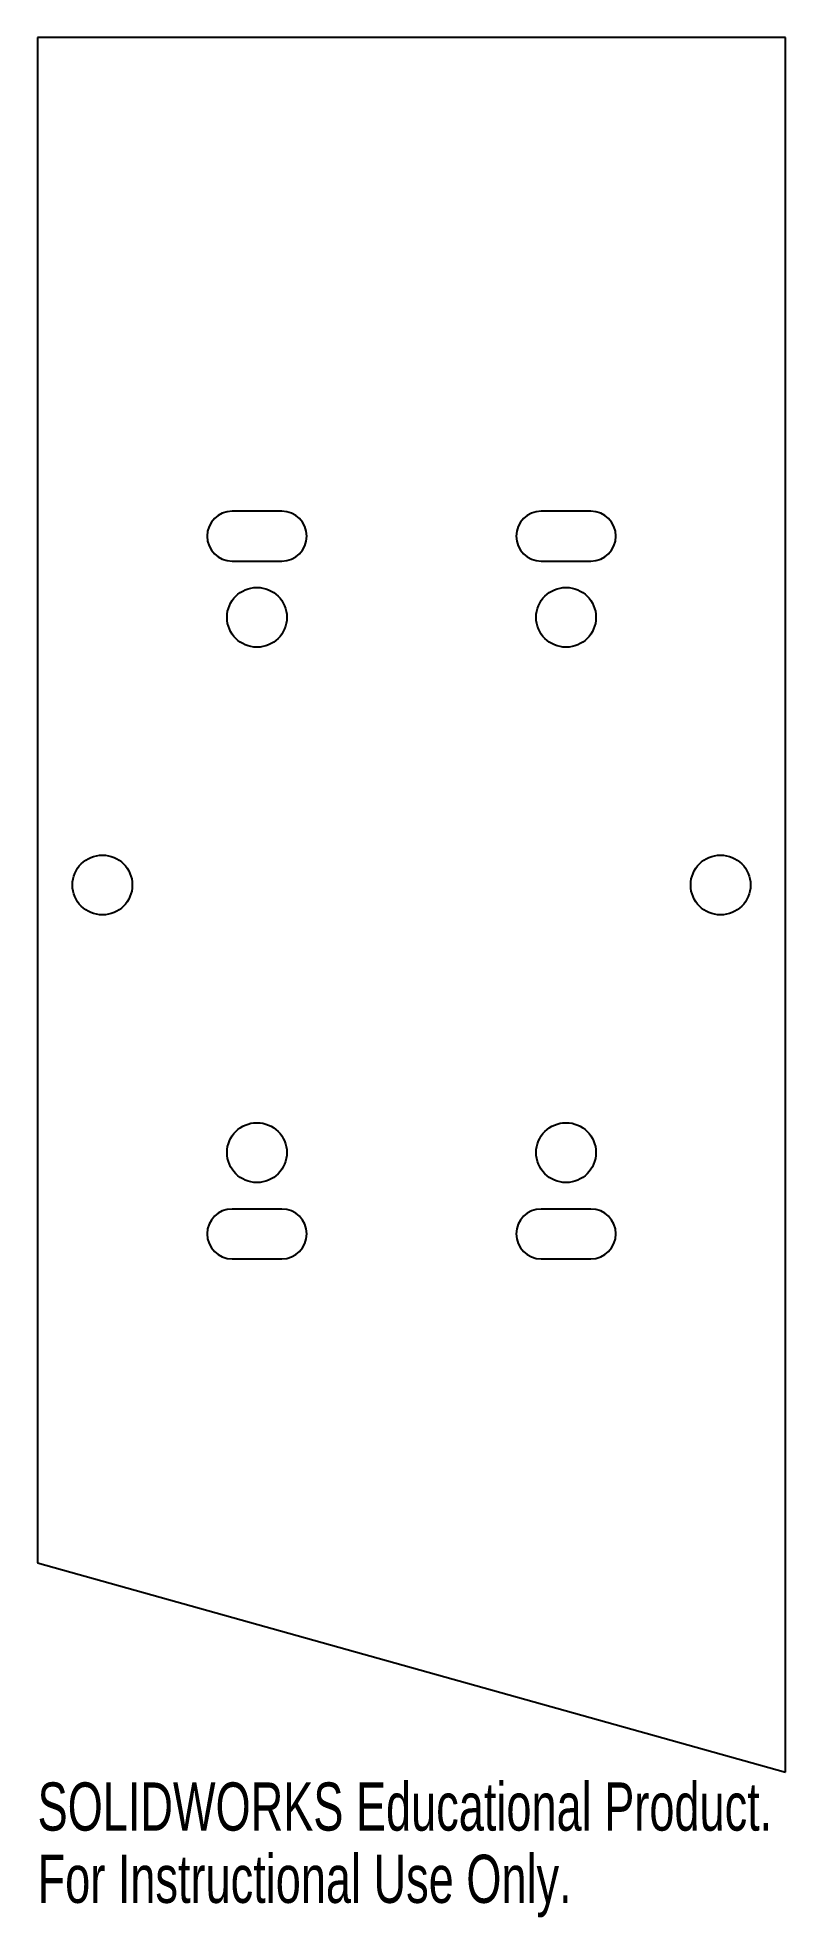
# Model space of a CAD drawing. Header units: millimetres. Extents: x -75 to 0, y -121 to 67.
import ezdxf

# ---------------------------------------------------------------- set-up
doc = ezdxf.new("R2010")
doc.units = ezdxf.units.MM
doc.styles.add('SLDTEXTSTYLE0', font='TXT', dxfattribs={"width": 0.7})

msp = doc.modelspace()

# ---------------------------------------------------------------- linework, layer by layer
at = {"color": 7, "linetype": 'Continuous', "lineweight": 25}
for p, q in [((0, 67.37), (-75, 67.37)), ((-75, 67.37), (-75, -85.63)), ((0, -106.63), (0, 67.37)), ((-50.5, 19.87), (-55.5, 19.87)), ((-19.5, 19.87), (-24.5, 19.87)), ((-55.5, 14.87), (-50.5, 14.87)), ((-24.5, 14.87), (-19.5, 14.87)), ((-50.5, -50.13), (-55.5, -50.13)), ((-19.5, -50.13), (-24.5, -50.13)), ((-55.5, -55.13), (-50.5, -55.13)), ((-24.5, -55.13), (-19.5, -55.13)), ((-75, -85.63), (0, -106.63))]:
    msp.add_line(p, q, dxfattribs=at)
for centre in [(-53, 9.22), (-22, 9.22), (-68.5, -17.63), (-6.5, -17.63), (-53, -44.47), (-22, -44.47)]:
    msp.add_circle(centre, 3, dxfattribs=at)
for centre, start, end in [((-55.5, 17.37), 90, 270), ((-50.5, 17.37), 270, 90), ((-24.5, 17.37), 90, 270), ((-19.5, 17.37), 270, 90), ((-55.5, -52.63), 90, 270), ((-50.5, -52.63), 270, 90), ((-24.5, -52.63), 90, 270), ((-19.5, -52.63), 270, 90)]:
    msp.add_arc(centre, 2.5, start, end, dxfattribs=at)

# ---------------------------------------------------------------- texts
at = {"color": 7, "linetype": 'Continuous', "char_height": 4.8336, "attachment_point": 1, "style": 'SLDTEXTSTYLE0'}
for s, insert in [('SOLIDWORKS Educational Product.', (-75, -107.65)), ('For Instructional Use Only.', (-75, -114.9))]:
    msp.add_mtext(s, dxfattribs=dict(at, insert=insert))

doc.saveas('drawing.dxf')
